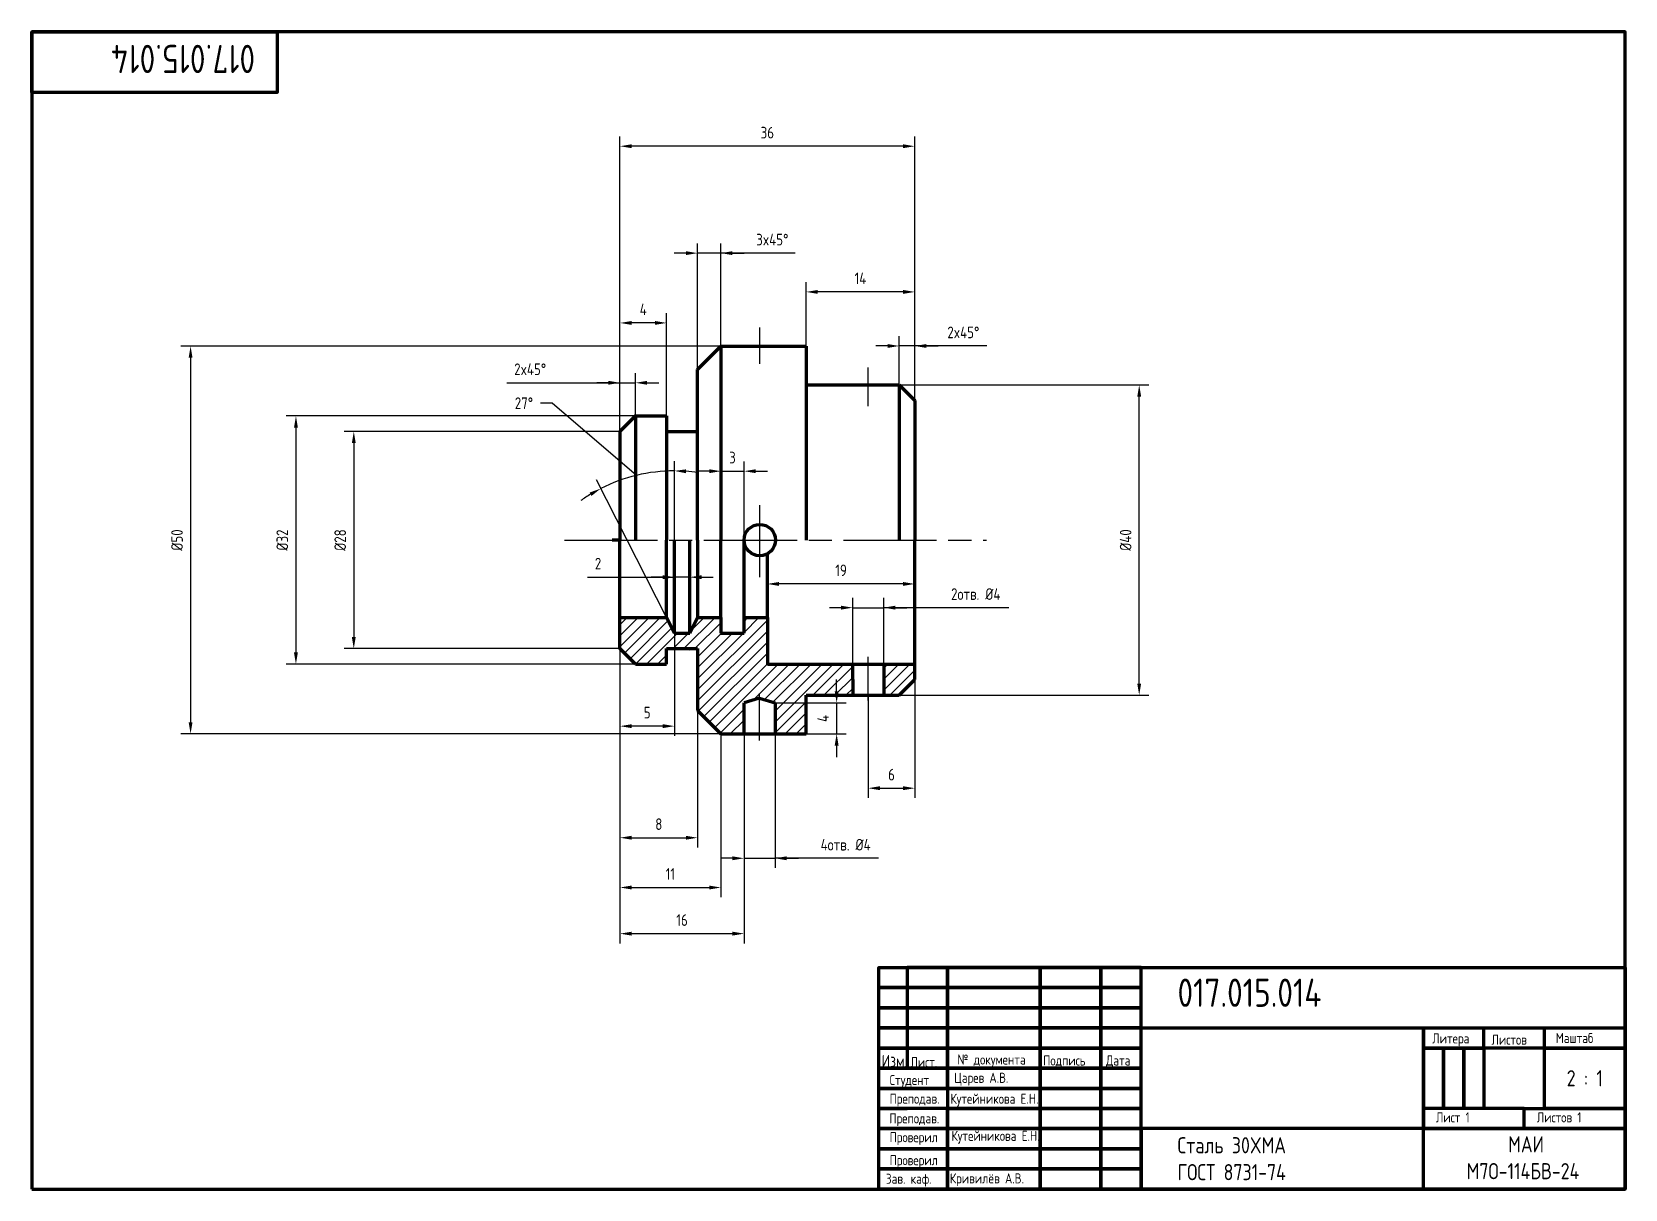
# Paper-space layout 'Практика 9' of a CAD drawing. Header units: millimetres. Extents: x 23 to 1274, y 5 to 1102.
# Drawn here: x 22.6 to 417.6, y 5 to 292 of the extents above; entities outside this region: 1.
import ezdxf

# ---------------------------------------------------------------- set-up
doc = ezdxf.new("R2010")
doc.units = ezdxf.units.MM
doc.linetypes.add('AM_ISO08W050', pattern=[18, 12, -1.5, 3, -1.5])
for name, color, linetype, lineweight in [('AM_5', 3, 'Continuous', 25), ('Допонительный', 6, 'Continuous', 25), ('Основной', 5, 'Continuous', 80), ('Текст', 3, 'Continuous', 20)]:
    doc.layers.add(name, color=color, linetype=linetype, lineweight=lineweight)
doc.styles.get("Standard").update_dxf_attribs({"font": 'arial.ttf'})
doc.styles.add('ГОСТ', font='GOST_A.TTF')
doc.dimstyles.new('Apx$0', dxfattribs={"dimtxt": 1.5, "dimasz": 1.5, "dimexe": 1.25, "dimexo": 0, "dimgap": 1, "dimtad": 1, "dimdsep": 46, "dimtxsty": 'ГОСТ', "dimcen": 5, "dimclrd": 256, "dimclre": 256, "dimclrt": 256, "dimadec": 0, "dimazin": 2, "dimtp": 0.1, "dimtm": 0.1, "dimtfac": 0.71, "dimtmove": 1, "dimatfit": 3, "dimldrblk": 'INTEGRAL', "dimfxl": 1, "dimlwd": -1, "dimlwe": -1, "dimarcsym": 0})
doc.dimstyles.new('Apx$2', dxfattribs={"dimtxt": 1.5, "dimasz": 1.5, "dimexe": 1.25, "dimexo": 0, "dimgap": 1, "dimtad": 1, "dimdsep": 46, "dimtxsty": 'ГОСТ', "dimcen": 5, "dimclrd": 256, "dimclre": 256, "dimclrt": 256, "dimadec": 0, "dimazin": 2, "dimtp": 0.1, "dimtm": 0.1, "dimtfac": 0.71, "dimtmove": 1, "dimatfit": 3, "dimldrblk": 'INTEGRAL', "dimfxl": 1, "dimlwd": -1, "dimlwe": -1, "dimarcsym": 0})

# ---------------------------------------------------------------- blocks, each defined once
blk = doc.blocks.new('*D12')
at = {"layer": 'AM_5', "transparency": 16777216}
for p, q in [((528.29, 1042.59), (528.29, 1055.84)), ((542.29, 1040.59), (542.29, 1055.84)), ((540.79, 1054.59), (529.79, 1054.59))]:
    blk.add_line(p, q, dxfattribs=at)
for points in [[(529.79, 1054.84), (529.79, 1054.34), (528.29, 1054.59)], [(540.79, 1054.84), (540.79, 1054.34), (542.29, 1054.59)]]:
    blk.add_solid(points, dxfattribs=at)
at = {"layer": 'Defpoints', "color": 0, "transparency": 16777216}
for p in [(528.29, 1054.59), (528.29, 1042.59), (542.29, 1040.59)]:
    blk.add_point(p, dxfattribs=at)
at = {"layer": 'AM_5', "transparency": 16777216, "insert": (535.29, 1056.34), "char_height": 1.5, "attachment_point": 5, "style": 'ГОСТ'}
blk.add_mtext('14', dxfattribs=at)
blk = doc.blocks.new('_Integral')
at = {"color": 0, "linetype": 'ByBlock', "lineweight": -2}
for centre, start, end in [((0.44, -0.09), 102, 168), ((-0.44, 0.09), 282, 348)]:
    blk.add_arc(centre, 0.454, start, end, dxfattribs=at)
blk = doc.blocks.new('*D13')
at = {"layer": 'AM_5', "transparency": 16777216}
for p, q in [((538.79, 1047.62), (537.29, 1047.62)), ((540.29, 1042.59), (540.29, 1048.87)), ((542.29, 1047.62), (540.29, 1047.62)), ((542.29, 1047.62), (540.29, 1047.62)), ((542.29, 1040.59), (542.29, 1048.87)), ((551.57, 1047.62), (542.29, 1047.62)), ((543.79, 1047.62), (545.29, 1047.62))]:
    blk.add_line(p, q, dxfattribs=at)
for points in [[(538.79, 1047.87), (538.79, 1047.37), (540.29, 1047.62)], [(543.79, 1047.87), (543.79, 1047.37), (542.29, 1047.62)]]:
    blk.add_solid(points, dxfattribs=at)
at = {"layer": 'Defpoints', "color": 0, "transparency": 16777216}
for p in [(540.29, 1047.62), (540.29, 1042.59), (542.29, 1040.59)]:
    blk.add_point(p, dxfattribs=at)
at = {"layer": 'AM_5', "transparency": 16777216, "insert": (548.56, 1049.37), "char_height": 1.5, "attachment_point": 5, "style": 'ГОСТ'}
blk.add_mtext('2x45%%D', dxfattribs=at)
blk = doc.blocks.new('*D14')
at = {"layer": 'AM_5', "transparency": 16777216}
for p, q in [((504.29, 1036.59), (504.29, 1074.63)), ((542.29, 1040.59), (542.29, 1074.63)), ((540.79, 1073.38), (505.79, 1073.38))]:
    blk.add_line(p, q, dxfattribs=at)
for points in [[(505.79, 1073.63), (505.79, 1073.13), (504.29, 1073.38)], [(540.79, 1073.63), (540.79, 1073.13), (542.29, 1073.38)]]:
    blk.add_solid(points, dxfattribs=at)
at = {"layer": 'Defpoints', "color": 0, "transparency": 16777216}
for p in [(504.29, 1073.38), (542.29, 1040.59), (504.29, 1036.59)]:
    blk.add_point(p, dxfattribs=at)
at = {"layer": 'AM_5', "transparency": 16777216, "insert": (523.29, 1075.13), "char_height": 1.5, "attachment_point": 5, "style": 'ГОСТ'}
blk.add_mtext('36', dxfattribs=at)
blk = doc.blocks.new('*D15')
at = {"layer": 'AM_5', "transparency": 16777216}
for p, q in [((504.29, 1036.59), (504.29, 1051.84)), ((510.29, 1038.59), (510.29, 1051.84)), ((508.79, 1050.59), (505.79, 1050.59))]:
    blk.add_line(p, q, dxfattribs=at)
for points in [[(505.79, 1050.84), (505.79, 1050.34), (504.29, 1050.59)], [(508.79, 1050.84), (508.79, 1050.34), (510.29, 1050.59)]]:
    blk.add_solid(points, dxfattribs=at)
at = {"layer": 'Defpoints', "color": 0, "transparency": 16777216}
for p in [(504.29, 1050.59), (510.29, 1038.59), (504.29, 1036.59)]:
    blk.add_point(p, dxfattribs=at)
at = {"layer": 'AM_5', "transparency": 16777216, "insert": (507.29, 1052.34), "char_height": 1.5, "attachment_point": 5, "style": 'ГОСТ'}
blk.add_mtext('4', dxfattribs=at)
blk = doc.blocks.new('*D16')
at = {"layer": 'AM_5', "transparency": 16777216}
for p, q in [((514.29, 1044.59), (514.29, 1060.84)), ((517.29, 1047.59), (517.29, 1060.84)), ((512.79, 1059.59), (511.29, 1059.59)), ((517.29, 1059.59), (514.29, 1059.59)), ((517.29, 1059.59), (514.29, 1059.59)), ((526.89, 1059.59), (517.29, 1059.59)), ((518.79, 1059.59), (520.29, 1059.59))]:
    blk.add_line(p, q, dxfattribs=at)
for points in [[(512.79, 1059.84), (512.79, 1059.34), (514.29, 1059.59)], [(518.79, 1059.84), (518.79, 1059.34), (517.29, 1059.59)]]:
    blk.add_solid(points, dxfattribs=at)
at = {"layer": 'Defpoints', "color": 0, "transparency": 16777216}
for p in [(514.29, 1059.59), (517.29, 1047.59), (514.29, 1044.59)]:
    blk.add_point(p, dxfattribs=at)
at = {"layer": 'AM_5', "transparency": 16777216, "insert": (523.93, 1061.34), "char_height": 1.5, "attachment_point": 5, "style": 'ГОСТ'}
blk.add_mtext('3x45%%D', dxfattribs=at)
blk = doc.blocks.new('*D17')
at = {"layer": 'AM_5', "transparency": 16777216}
for p, q in [((504.29, 1036.59), (504.29, 1044.12)), ((506.29, 1038.59), (506.29, 1044.12)), ((489.7, 1042.87), (504.29, 1042.87)), ((502.79, 1042.87), (501.29, 1042.87)), ((504.29, 1042.87), (506.29, 1042.87)), ((504.29, 1042.87), (506.29, 1042.87)), ((507.79, 1042.87), (509.29, 1042.87))]:
    blk.add_line(p, q, dxfattribs=at)
for points in [[(502.79, 1043.12), (502.79, 1042.62), (504.29, 1042.87)], [(507.79, 1043.12), (507.79, 1042.62), (506.29, 1042.87)]]:
    blk.add_solid(points, dxfattribs=at)
at = {"layer": 'Defpoints', "color": 0, "transparency": 16777216}
for p in [(506.29, 1042.87), (506.29, 1038.59), (504.29, 1036.59)]:
    blk.add_point(p, dxfattribs=at)
at = {"layer": 'AM_5', "transparency": 16777216, "insert": (492.71, 1044.62), "char_height": 1.5, "attachment_point": 5, "style": 'ГОСТ'}
blk.add_mtext('2x45%%D', dxfattribs=at)
blk = doc.blocks.new('*D18')
at = {"layer": 'AM_5', "transparency": 16777216}
for p, q in [((504.29, 1012.59), (504.29, 997.34)), ((511.31, 1010.59), (511.31, 997.34)), ((509.81, 998.59), (505.79, 998.59))]:
    blk.add_line(p, q, dxfattribs=at)
for points in [[(505.79, 998.84), (505.79, 998.34), (504.29, 998.59)], [(509.81, 998.84), (509.81, 998.34), (511.31, 998.59)]]:
    blk.add_solid(points, dxfattribs=at)
at = {"layer": 'Defpoints', "color": 0, "transparency": 16777216}
for p in [(504.29, 1012.59), (511.31, 1010.59), (504.29, 998.59)]:
    blk.add_point(p, dxfattribs=at)
at = {"layer": 'AM_5', "transparency": 16777216, "insert": (507.8, 1000.34), "char_height": 1.5, "attachment_point": 5, "style": 'ГОСТ'}
blk.add_mtext('5', dxfattribs=at)
blk = doc.blocks.new('*D19')
at = {"layer": 'AM_5', "transparency": 16777216}
for p, q in [((504.29, 1012.59), (504.29, 982.95)), ((514.29, 1000.59), (514.29, 982.95)), ((505.79, 984.2), (512.79, 984.2))]:
    blk.add_line(p, q, dxfattribs=at)
for points in [[(505.79, 984.45), (505.79, 983.95), (504.29, 984.2)], [(512.79, 984.45), (512.79, 983.95), (514.29, 984.2)]]:
    blk.add_solid(points, dxfattribs=at)
at = {"layer": 'Defpoints', "color": 0, "transparency": 16777216}
for p in [(504.29, 1012.59), (514.29, 1000.59), (514.29, 984.2)]:
    blk.add_point(p, dxfattribs=at)
at = {"layer": 'AM_5', "transparency": 16777216, "insert": (509.29, 985.95), "char_height": 1.5, "attachment_point": 5, "style": 'ГОСТ'}
blk.add_mtext('8', dxfattribs=at)
blk = doc.blocks.new('*D20')
at = {"layer": 'AM_5', "transparency": 16777216}
for p, q in [((504.29, 1012.59), (504.29, 970.58)), ((520.29, 997.59), (520.29, 970.58)), ((505.79, 971.83), (518.79, 971.83))]:
    blk.add_line(p, q, dxfattribs=at)
for points in [[(505.79, 972.08), (505.79, 971.58), (504.29, 971.83)], [(518.79, 972.08), (518.79, 971.58), (520.29, 971.83)]]:
    blk.add_solid(points, dxfattribs=at)
at = {"layer": 'Defpoints', "color": 0, "transparency": 16777216}
for p in [(504.29, 1012.59), (520.29, 997.59), (520.29, 971.83)]:
    blk.add_point(p, dxfattribs=at)
at = {"layer": 'AM_5', "transparency": 16777216, "insert": (512.29, 973.58), "char_height": 1.5, "attachment_point": 5, "style": 'ГОСТ'}
blk.add_mtext('16', dxfattribs=at)
blk = doc.blocks.new('*D21')
at = {"layer": 'AM_5', "transparency": 16777216}
for p, q in [((520.29, 997.59), (520.29, 980.3)), ((524.29, 997.59), (524.29, 980.3)), ((518.79, 981.55), (517.29, 981.55)), ((520.29, 981.55), (524.29, 981.55)), ((520.29, 981.55), (524.29, 981.55)), ((537.63, 981.55), (524.29, 981.55)), ((525.79, 981.55), (527.29, 981.55))]:
    blk.add_line(p, q, dxfattribs=at)
for points in [[(518.79, 981.8), (518.79, 981.3), (520.29, 981.55)], [(525.79, 981.8), (525.79, 981.3), (524.29, 981.55)]]:
    blk.add_solid(points, dxfattribs=at)
at = {"layer": 'Defpoints', "color": 0, "transparency": 16777216}
for p in [(520.29, 997.59), (524.29, 997.59), (524.29, 981.55)]:
    blk.add_point(p, dxfattribs=at)
at = {"layer": 'AM_5', "transparency": 16777216, "insert": (533.38, 983.3), "char_height": 1.5, "attachment_point": 5, "style": 'ГОСТ'}
blk.add_mtext('4отв. %%C4', dxfattribs=at)
blk = doc.blocks.new('*D22')
at = {"layer": 'AM_5', "transparency": 16777216}
for p, q in [((542.29, 1004.59), (542.29, 989.34)), ((536.29, 1002.59), (536.29, 989.34)), ((537.79, 990.59), (540.79, 990.59))]:
    blk.add_line(p, q, dxfattribs=at)
for points in [[(537.79, 990.84), (537.79, 990.34), (536.29, 990.59)], [(540.79, 990.84), (540.79, 990.34), (542.29, 990.59)]]:
    blk.add_solid(points, dxfattribs=at)
at = {"layer": 'Defpoints', "color": 0, "transparency": 16777216}
for p in [(542.29, 1004.59), (536.29, 1002.59), (542.29, 990.59)]:
    blk.add_point(p, dxfattribs=at)
at = {"layer": 'AM_5', "transparency": 16777216, "insert": (539.29, 992.34), "char_height": 1.5, "attachment_point": 5, "style": 'ГОСТ'}
blk.add_mtext('6', dxfattribs=at)
blk = doc.blocks.new('*D23')
at = {"layer": 'AM_5', "transparency": 16777216}
for p, q in [((534.29, 1006.59), (534.29, 1015.12)), ((538.29, 1006.59), (538.29, 1015.12)), ((532.79, 1013.87), (531.29, 1013.87)), ((534.29, 1013.87), (538.29, 1013.87)), ((534.29, 1013.87), (538.29, 1013.87)), ((554.42, 1013.87), (538.29, 1013.87)), ((539.79, 1013.87), (541.29, 1013.87))]:
    blk.add_line(p, q, dxfattribs=at)
for points in [[(532.79, 1014.12), (532.79, 1013.62), (534.29, 1013.87)], [(539.79, 1014.12), (539.79, 1013.62), (538.29, 1013.87)]]:
    blk.add_solid(points, dxfattribs=at)
at = {"layer": 'Defpoints', "color": 0, "transparency": 16777216}
for p in [(538.29, 1013.87), (534.29, 1006.59), (538.29, 1006.59)]:
    blk.add_point(p, dxfattribs=at)
at = {"layer": 'AM_5', "transparency": 16777216, "insert": (550.16, 1015.62), "char_height": 1.5, "attachment_point": 5, "style": 'ГОСТ'}
blk.add_mtext('2отв. %%C4', dxfattribs=at)
blk = doc.blocks.new('*D24')
at = {"layer": 'AM_5', "transparency": 16777216}
for p, q in [((504.29, 1012.59), (504.29, 976.53)), ((517.29, 997.59), (517.29, 976.53)), ((505.79, 977.78), (515.79, 977.78))]:
    blk.add_line(p, q, dxfattribs=at)
for points in [[(505.79, 978.03), (505.79, 977.53), (504.29, 977.78)], [(515.79, 978.03), (515.79, 977.53), (517.29, 977.78)]]:
    blk.add_solid(points, dxfattribs=at)
at = {"layer": 'Defpoints', "color": 0, "transparency": 16777216}
for p in [(504.29, 1012.59), (517.29, 997.59), (517.29, 977.78)]:
    blk.add_point(p, dxfattribs=at)
at = {"layer": 'AM_5', "transparency": 16777216, "insert": (510.79, 979.53), "char_height": 1.5, "attachment_point": 5, "style": 'ГОСТ'}
blk.add_mtext('11', dxfattribs=at)
blk = doc.blocks.new('*D25')
at = {"layer": 'AM_5', "transparency": 16777216}
for p, q in [((511.31, 1017.59), (511.31, 1019.05)), ((513.31, 1017.59), (513.31, 1019.05)), ((500.08, 1017.8), (511.31, 1017.8)), ((509.81, 1017.8), (508.31, 1017.8)), ((513.31, 1017.8), (511.31, 1017.8)), ((513.31, 1017.8), (511.31, 1017.8)), ((514.81, 1017.8), (516.31, 1017.8))]:
    blk.add_line(p, q, dxfattribs=at)
for points in [[(509.81, 1018.05), (509.81, 1017.55), (511.31, 1017.8)], [(514.81, 1018.05), (514.81, 1017.55), (513.31, 1017.8)]]:
    blk.add_solid(points, dxfattribs=at)
at = {"layer": 'Defpoints', "color": 0, "transparency": 16777216}
for p in [(511.31, 1017.8), (511.31, 1017.59), (513.31, 1017.59)]:
    blk.add_point(p, dxfattribs=at)
at = {"layer": 'AM_5', "transparency": 16777216, "insert": (501.46, 1019.55), "char_height": 1.5, "attachment_point": 5, "style": 'ГОСТ'}
blk.add_mtext('2', dxfattribs=at)
blk = doc.blocks.new('*D26')
at = {"layer": 'AM_5', "transparency": 16777216}
for p, q in [((495.56, 1040.24), (494.06, 1040.24)), ((506.42, 1030.93), (495.56, 1040.24)), ((511.31, 1022.59), (511.31, 1032.76)), ((510.29, 1012.59), (501.24, 1030.34))]:
    blk.add_line(p, q, dxfattribs=at)
for start, end in [(90, 117), (81.782, 85.891), (121.109, 125.218)]:
    blk.add_arc((511.31, 1010.59), 20.92, start, end, dxfattribs=at)
for points in [[(512.8, 1031.21), (512.82, 1031.71), (511.31, 1031.51)], [(500.38, 1028.72), (500.62, 1028.28), (501.81, 1029.23)]]:
    blk.add_solid(points, dxfattribs=at)
at = {"layer": 'Defpoints', "color": 0, "transparency": 16777216}
for p in [(508.03, 1031.25), (511.31, 1022.59), (510.29, 1012.59), (511.31, 1010.59), (511.31, 1010.59)]:
    blk.add_point(p, dxfattribs=at)
at = {"layer": 'AM_5', "transparency": 16777216, "insert": (491.91, 1040.24), "char_height": 1.5, "attachment_point": 5, "style": 'ГОСТ'}
blk.add_mtext('27°', dxfattribs=at)
blk = doc.blocks.new('*D27')
at = {"layer": 'AM_5', "transparency": 16777216}
for p, q in [((542.29, 1022.59), (542.29, 1015.68)), ((523.29, 1020.81), (523.29, 1015.68)), ((540.79, 1016.93), (524.79, 1016.93))]:
    blk.add_line(p, q, dxfattribs=at)
for points in [[(524.79, 1017.18), (524.79, 1016.68), (523.29, 1016.93)], [(540.79, 1017.18), (540.79, 1016.68), (542.29, 1016.93)]]:
    blk.add_solid(points, dxfattribs=at)
at = {"layer": 'Defpoints', "color": 0, "transparency": 16777216}
for p in [(542.29, 1022.59), (523.29, 1020.81), (523.29, 1016.93)]:
    blk.add_point(p, dxfattribs=at)
at = {"layer": 'AM_5', "transparency": 16777216, "insert": (532.79, 1018.68), "char_height": 1.5, "attachment_point": 5, "style": 'ГОСТ'}
blk.add_mtext('19', dxfattribs=at)
blk = doc.blocks.new('*D28')
at = {"layer": 'AM_5', "transparency": 16777216}
for p, q in [((540.29, 1042.59), (572.48, 1042.59)), ((571.23, 1004.09), (571.23, 1041.09)), ((540.29, 1002.59), (572.48, 1002.59))]:
    blk.add_line(p, q, dxfattribs=at)
for points in [[(570.98, 1041.09), (571.48, 1041.09), (571.23, 1042.59)], [(570.98, 1004.09), (571.48, 1004.09), (571.23, 1002.59)]]:
    blk.add_solid(points, dxfattribs=at)
at = {"layer": 'Defpoints', "color": 0, "transparency": 16777216}
for p in [(540.29, 1042.59), (571.23, 1042.59), (540.29, 1002.59)]:
    blk.add_point(p, dxfattribs=at)
at = {"layer": 'AM_5', "transparency": 16777216, "insert": (569.48, 1022.59), "char_height": 1.5, "attachment_point": 5, "rotation": 90, "style": 'ГОСТ'}
blk.add_mtext('%%C40', dxfattribs=at)
blk = doc.blocks.new('*D29')
at = {"layer": 'AM_5', "transparency": 16777216}
for p, q in [((504.29, 1036.59), (468.72, 1036.59)), ((469.97, 1035.09), (469.97, 1010.09)), ((504.29, 1008.59), (468.72, 1008.59))]:
    blk.add_line(p, q, dxfattribs=at)
for points in [[(469.72, 1035.09), (470.22, 1035.09), (469.97, 1036.59)], [(469.72, 1010.09), (470.22, 1010.09), (469.97, 1008.59)]]:
    blk.add_solid(points, dxfattribs=at)
at = {"layer": 'Defpoints', "color": 0, "transparency": 16777216}
for p in [(504.29, 1036.59), (469.97, 1008.59), (504.29, 1008.59)]:
    blk.add_point(p, dxfattribs=at)
at = {"layer": 'AM_5', "transparency": 16777216, "insert": (468.22, 1022.59), "char_height": 1.5, "attachment_point": 5, "rotation": 90, "style": 'ГОСТ'}
blk.add_mtext('%%C28', dxfattribs=at)
blk = doc.blocks.new('*D30')
at = {"layer": 'AM_5', "transparency": 16777216}
for p, q in [((506.29, 1038.59), (461.26, 1038.59)), ((462.51, 1037.09), (462.51, 1008.09)), ((506.29, 1006.59), (461.26, 1006.59))]:
    blk.add_line(p, q, dxfattribs=at)
for points in [[(462.26, 1037.09), (462.76, 1037.09), (462.51, 1038.59)], [(462.26, 1008.09), (462.76, 1008.09), (462.51, 1006.59)]]:
    blk.add_solid(points, dxfattribs=at)
at = {"layer": 'Defpoints', "color": 0, "transparency": 16777216}
for p in [(506.29, 1038.59), (462.51, 1006.59), (506.29, 1006.59)]:
    blk.add_point(p, dxfattribs=at)
at = {"layer": 'AM_5', "transparency": 16777216, "insert": (460.75, 1022.59), "char_height": 1.5, "attachment_point": 5, "rotation": 90, "style": 'ГОСТ'}
blk.add_mtext('%%C32', dxfattribs=at)
blk = doc.blocks.new('*D31')
at = {"layer": 'AM_5', "transparency": 16777216}
for p, q in [((517.29, 1047.59), (447.68, 1047.59)), ((448.93, 1046.09), (448.93, 999.09)), ((517.29, 997.59), (447.68, 997.59))]:
    blk.add_line(p, q, dxfattribs=at)
for points in [[(448.68, 1046.09), (449.18, 1046.09), (448.93, 1047.59)], [(448.68, 999.09), (449.18, 999.09), (448.93, 997.59)]]:
    blk.add_solid(points, dxfattribs=at)
at = {"layer": 'Defpoints', "color": 0, "transparency": 16777216}
for p in [(517.29, 1047.59), (448.93, 997.59), (517.29, 997.59)]:
    blk.add_point(p, dxfattribs=at)
at = {"layer": 'AM_5', "transparency": 16777216, "insert": (447.18, 1022.59), "char_height": 1.5, "attachment_point": 5, "rotation": 90, "style": 'ГОСТ'}
blk.add_mtext('%%C50', dxfattribs=at)
blk = doc.blocks.new('*D32')
at = {"layer": 'AM_5', "transparency": 16777216}
for p, q in [((515.79, 1031.47), (514.29, 1031.47)), ((517.29, 1022.59), (517.29, 1032.72)), ((517.29, 1031.47), (520.29, 1031.47)), ((520.29, 1022.59), (520.29, 1032.72)), ((521.79, 1031.47), (523.29, 1031.47))]:
    blk.add_line(p, q, dxfattribs=at)
for points in [[(515.79, 1031.72), (515.79, 1031.22), (517.29, 1031.47)], [(521.79, 1031.72), (521.79, 1031.22), (520.29, 1031.47)]]:
    blk.add_solid(points, dxfattribs=at)
at = {"layer": 'Defpoints', "color": 0, "transparency": 16777216}
for p in [(520.29, 1031.47), (517.29, 1022.59), (520.29, 1022.59)]:
    blk.add_point(p, dxfattribs=at)
at = {"layer": 'AM_5', "transparency": 16777216, "insert": (518.79, 1033.23), "char_height": 1.5, "attachment_point": 5, "style": 'ГОСТ'}
blk.add_mtext('3', dxfattribs=at)
blk = doc.blocks.new('*D33')
at = {"layer": 'AM_5', "transparency": 16777216}
for p, q in [((532.22, 1003.09), (532.22, 1004.59)), ((524.29, 1001.59), (533.47, 1001.59)), ((532.22, 1001.59), (532.22, 997.59)), ((524.29, 997.59), (533.47, 997.59)), ((532.22, 996.09), (532.22, 994.59))]:
    blk.add_line(p, q, dxfattribs=at)
for points in [[(531.97, 1003.09), (532.47, 1003.09), (532.22, 1001.59)], [(531.97, 996.09), (532.47, 996.09), (532.22, 997.59)]]:
    blk.add_solid(points, dxfattribs=at)
at = {"layer": 'Defpoints', "color": 0, "transparency": 16777216}
for p in [(524.29, 1001.59), (524.29, 997.59), (532.22, 997.59)]:
    blk.add_point(p, dxfattribs=at)
at = {"layer": 'AM_5', "transparency": 16777216, "insert": (530.47, 999.59), "char_height": 1.5, "attachment_point": 5, "rotation": 90, "style": 'ГОСТ'}
blk.add_mtext('4', dxfattribs=at)
blk = doc.blocks.new('железка')
at = {"layer": 'Допонительный'}
h = blk.add_hatch(dxfattribs=at)
h.set_pattern_fill('_USER', color=6, angle=45, pattern_type=0)
h.set_pattern_definition([(45, (-469.1073, -981.9596), (-0.7071068, 0.7071068), [])])
h.paths.add_polyline_path([(54.181, 30.629), (51.181, 30.629), (51.181, 28.629), (48.181, 28.629), (48.181, 30.629), (45.181, 30.629), (44.2, 28.629), (42.2, 28.629), (41.181, 30.629), (35.181, 30.629), (35.181, 26.629), (37.181, 24.629), (41.181, 24.629), (41.181, 26.629), (45.181, 26.629), (45.181, 18.629), (48.181, 15.629), (51.181, 15.629), (51.181, 19.629), (53.181, 20.258), (55.181, 19.629), (55.181, 15.629), (59.181, 15.629), (59.181, 20.629), (65.181, 20.629), (65.181, 22.629), (65.181, 24.629), (54.181, 24.629)])
h.paths.add_polyline_path([(73.181, 22.629), (73.181, 24.629), (69.181, 24.629), (69.181, 20.629), (71.181, 20.629)])
at = {"layer": 'Допонительный', "color": 1, "linetype": 'AM_ISO08W050'}
for p, q in [((53.207, 63.364), (53.207, 68.024)), ((67.181, 57.897), (67.181, 62.903)), ((53.207, 35.859), (53.207, 45.123)), ((28.009, 40.629), (82.455, 40.629)), ((67.181, 19.931), (67.181, 25.574)), ((53.181, 14.77), (53.181, 20.843))]:
    blk.add_line(p, q, dxfattribs=at)
at = {"layer": 'Основной'}
for p, q in [((45.181, 62.629), (48.181, 65.629)), ((48.181, 65.629), (48.181, 40.629)), ((48.181, 65.629), (59.181, 65.629)), ((59.181, 65.629), (59.181, 60.629)), ((45.181, 40.629), (45.181, 62.629)), ((59.181, 60.629), (71.181, 60.629)), ((59.181, 60.629), (59.181, 40.629)), ((71.181, 60.629), (73.181, 58.629)), ((71.181, 60.629), (71.181, 40.629)), ((73.181, 58.629), (73.181, 40.629)), ((37.181, 56.629), (35.181, 54.629)), ((37.181, 56.629), (41.181, 56.629)), ((37.181, 56.629), (37.181, 40.629)), ((41.181, 56.629), (41.181, 40.629)), ((35.181, 54.629), (35.181, 40.629)), ((41.181, 54.629), (45.181, 54.629)), ((35.181, 40.629), (34.181, 40.629)), ((35.181, 26.629), (35.181, 40.629)), ((41.181, 30.629), (41.181, 40.629)), ((42.2, 28.629), (42.2, 40.629)), ((44.2, 28.629), (44.2, 40.629)), ((45.181, 40.629), (45.181, 30.629)), ((48.181, 30.629), (48.181, 40.629)), ((51.181, 28.629), (51.181, 40.629)), ((73.181, 22.629), (73.181, 40.629)), ((54.181, 30.629), (54.181, 38.853)), ((35.181, 30.629), (41.181, 30.629)), ((41.181, 30.629), (42.2, 28.629)), ((44.2, 28.629), (45.181, 30.629)), ((45.181, 30.629), (48.181, 30.629)), ((48.181, 30.629), (48.181, 28.629)), ((51.181, 30.629), (54.181, 30.629)), ((54.181, 30.629), (54.181, 24.629)), ((42.2, 28.629), (44.2, 28.629)), ((48.181, 28.629), (51.181, 28.629)), ((37.181, 24.629), (35.181, 26.629)), ((41.181, 24.629), (41.181, 26.629)), ((41.181, 26.629), (45.181, 26.629)), ((43.181, 26.629), (44.091, 26.597)), ((45.181, 26.629), (45.181, 18.629)), ((37.181, 24.629), (41.181, 24.629)), ((54.181, 24.629), (73.181, 24.629)), ((65.181, 22.629), (65.181, 24.629)), ((65.181, 24.629), (69.181, 24.629)), ((65.181, 22.629), (65.181, 20.629)), ((69.181, 24.629), (69.181, 20.629)), ((71.181, 20.629), (73.181, 22.629)), ((59.181, 15.629), (59.181, 20.629)), ((59.181, 20.629), (71.181, 20.629)), ((45.181, 18.629), (48.181, 15.629)), ((53.181, 20.258), (51.181, 19.629)), ((51.181, 15.629), (51.181, 19.629)), ((53.181, 20.258), (55.181, 19.629)), ((55.181, 19.629), (55.181, 15.629)), ((48.181, 15.629), (59.181, 15.629))]:
    blk.add_line(p, q, dxfattribs=at)
blk.add_circle((53.207, 40.629), 2.025, dxfattribs=at)
at = {"layer": 'AM_5'}
for base, p1, p2, text, picture, middle in [((35.181, 91.418), (73.181, 58.629), (35.181, 54.629), '36', '*D14', (54.181, 93.169)), ((45.181, 2.236), (35.181, 30.629), (45.181, 18.629), '8', '*D19', (40.181, 3.987)), ((48.181, -4.181), (35.181, 30.629), (48.181, 15.629), '11', '*D24', (41.681, -2.43))]:
    dim = blk.add_linear_dim(base=base, p1=p1, p2=p2, text=text, dimstyle='Apx$0', dxfattribs=at)
    dim.commit()
    dim.dimension.update_dxf_attribs({"geometry": picture, "text_midpoint": middle, "insert": (-469.107, -981.96)})
for base, p1, p2, text, picture, middle in [((45.181, 77.629), (48.181, 65.629), (45.181, 62.629), '<>x45%%D', '*D16', (54.821, 78.474)), ((37.181, 60.906), (35.181, 54.629), (37.181, 56.629), '<>x45%%D', '*D17', (23.604, 62.923)), ((55.181, -0.413), (51.181, 15.629), (55.181, 15.629), '<>отв. %%C4', '*D21', (64.269, -0.295))]:
    dim = blk.add_linear_dim(base=base, p1=p1, p2=p2, text=text, dimstyle='Apx$0', dxfattribs=at)
    dim.commit()
    dim.dimension.update_dxf_attribs({"geometry": picture, "text_midpoint": middle, "dimtype": 128, "insert": (-469.107, -981.96)})
for base, p1, p2, picture, middle in [((59.181, 72.629), (73.181, 58.629), (59.181, 60.629), '*D12', (66.181, 74.38)), ((51.181, 49.515), (48.181, 40.629), (51.181, 40.629), '*D32', (49.681, 51.266))]:
    dim = blk.add_linear_dim(base=base, p1=p1, p2=p2, dimstyle='Apx$0', override={"dimpost": ''}, dxfattribs=at)
    dim.commit()
    dim.dimension.update_dxf_attribs({"geometry": picture, "text_midpoint": middle, "insert": (-469.107, -981.96)})
for base, p1, p2, text, picture, middle in [((35.181, 68.629), (41.181, 56.629), (35.181, 54.629), '4', '*D15', (38.181, 70.379)), ((35.181, 16.629), (42.2, 28.629), (35.181, 30.629), '5', '*D18', (38.691, 18.379))]:
    dim = blk.add_linear_dim(base=base, p1=p1, p2=p2, text=text, dimstyle='Apx$0', override={"dimpost": ''}, dxfattribs=at)
    dim.commit()
    dim.dimension.update_dxf_attribs({"geometry": picture, "text_midpoint": middle, "insert": (-469.107, -981.96)})
for base, p1, p2, text, picture, middle in [((71.181, 65.66), (73.181, 58.629), (71.181, 60.629), '<>x45%%D', '*D13', (79.45, 66.718)), ((69.181, 31.914), (65.181, 24.629), (69.181, 24.629), '2отв. %%C<>', '*D23', (81.055, 32.272))]:
    dim = blk.add_linear_dim(base=base, p1=p1, p2=p2, text=text, dimstyle='Apx$0', override={"dimpost": ''}, dxfattribs=at)
    dim.commit()
    dim.dimension.update_dxf_attribs({"geometry": picture, "text_midpoint": middle, "dimtype": 128, "insert": (-469.107, -981.96)})
dim = blk.add_aligned_dim(p1=(48.181, 65.629), p2=(48.181, 15.629), distance=-68.361, text='%%C<>', dimstyle='Apx$0', override={"dimpost": ''}, dxfattribs=at)
dim.commit()
dim.dimension.update_dxf_attribs({"geometry": '*D31', "text_midpoint": (-21.93, 40.629), "insert": (-469.107, -981.96)})
for base, p1, p2, picture, middle in [((102.124, 60.629), (71.181, 20.629), (71.181, 60.629), '*D28', (100.374, 40.629)), ((0.865, 26.629), (35.181, 54.629), (35.181, 26.629), '*D29', (-0.885, 40.629))]:
    dim = blk.add_linear_dim(base=base, p1=p1, p2=p2, angle=90, text='%%C<>', dimstyle='Apx$0', dxfattribs=at)
    dim.commit()
    dim.dimension.update_dxf_attribs({"geometry": picture, "text_midpoint": middle, "insert": (-469.107, -981.96)})
dim = blk.add_angular_dim_2l(base=(38.928, 49.292), line1=((41.181, 30.629), (42.2, 28.629)), line2=((42.2, 28.629), (42.2, 40.629)), dimstyle='Apx$2', dxfattribs=at)
dim.commit()
dim.dimension.update_dxf_attribs({"geometry": '*D26', "text_midpoint": (22.8, 58.277), "dimtype": 130, "insert": (-469.107, -981.96)})
dim = blk.add_linear_dim(base=(-6.602, 24.629), p1=(37.181, 56.629), p2=(37.181, 24.629), angle=90, text='%%C<>', dimstyle='Apx$0', override={"dimpost": ''}, dxfattribs=at)
dim.commit()
dim.dimension.update_dxf_attribs({"geometry": '*D30', "text_midpoint": (-8.352, 40.629), "insert": (-469.107, -981.96)})
for base, p1, p2, picture, middle in [((54.181, 34.968), (73.181, 40.629), (54.181, 38.853), '*D27', (63.681, 36.719)), ((51.181, -10.127), (35.181, 30.629), (51.181, 15.629), '*D20', (43.181, -8.376)), ((73.181, 8.629), (67.181, 20.629), (73.181, 22.629), '*D22', (70.181, 10.379))]:
    dim = blk.add_linear_dim(base=base, p1=p1, p2=p2, dimstyle='Apx$0', dxfattribs=at)
    dim.commit()
    dim.dimension.update_dxf_attribs({"geometry": picture, "text_midpoint": middle, "insert": (-469.107, -981.96)})
dim = blk.add_linear_dim(base=(42.2, 35.841), p1=(44.2, 35.629), p2=(42.2, 35.629), angle=180, dimstyle='Apx$0', dxfattribs=at)
dim.commit()
dim.dimension.update_dxf_attribs({"geometry": '*D25', "text_midpoint": (32.35, 35.554), "dimtype": 129, "insert": (-469.107, -981.96)})
dim = blk.add_linear_dim(base=(63.116, 15.629), p1=(55.181, 19.629), p2=(55.181, 15.629), angle=90, dimstyle='Apx$0', override={"dimpost": ''}, dxfattribs=at)
dim.commit()
dim.dimension.update_dxf_attribs({"geometry": '*D33', "text_midpoint": (61.365, 17.629), "insert": (-469.107, -981.96)})

psp = doc.layouts.new('Практика 9')

# ---------------------------------------------------------------- linework, layer by layer
psp.add_arc((1273.84, 1102.14), 0.1, 90, 180)
at = {"layer": 'Основной'}
for p, q in [((382.63, 40), (382.63, 45)), ((397.63, 25), (397.63, 45))]:
    psp.add_line(p, q, dxfattribs=at)
at = {"layer": 'Основной', "color": 5}
psp.add_lwpolyline([(22.63, 292), (83.47, 292), (83.47, 276.97), (22.63, 276.97)], close=True, dxfattribs=at)
at = {"layer": 'Основной'}
for points in [[(22.63, 5), (417.63, 5), (417.63, 292), (22.63, 292)], [(417.63, 5), (232.63, 5), (232.63, 60), (417.63, 60)], [(232.63, 60), (239.63, 60), (239.63, 55), (232.63, 55)], [(239.63, 55), (249.63, 55), (249.63, 60), (239.63, 60)], [(249.63, 55), (272.63, 55), (272.63, 60), (249.63, 60)], [(272.63, 55), (287.63, 55), (287.63, 60), (272.63, 60)], [(287.63, 55), (297.63, 55), (297.63, 60), (287.63, 60)], [(232.63, 55), (239.63, 55), (239.63, 50), (232.63, 50)], [(239.63, 50), (249.63, 50), (249.63, 55), (239.63, 55)], [(249.63, 50), (272.63, 50), (272.63, 55), (249.63, 55)], [(272.63, 50), (287.63, 50), (287.63, 55), (272.63, 55)], [(287.63, 50), (297.63, 50), (297.63, 55), (287.63, 55)], [(232.63, 50), (239.63, 50), (239.63, 45), (232.63, 45)], [(239.63, 45), (249.63, 45), (249.63, 50), (239.63, 50)], [(249.63, 45), (272.63, 45), (272.63, 50), (249.63, 50)], [(272.63, 45), (287.63, 45), (287.63, 50), (272.63, 50)], [(287.63, 45), (297.63, 45), (297.63, 50), (287.63, 50)], [(232.63, 45), (239.63, 45), (239.63, 40), (232.63, 40)], [(239.63, 40), (249.63, 40), (249.63, 45), (239.63, 45)], [(249.63, 40), (272.63, 40), (272.63, 45), (249.63, 45)], [(272.63, 40), (287.63, 40), (287.63, 45), (272.63, 45)], [(287.63, 40), (297.63, 40), (297.63, 45), (287.63, 45)], [(367.63, 20), (297.63, 20), (297.63, 45), (367.63, 45)], [(417.63, 20), (367.63, 20), (367.63, 45), (417.63, 45)], [(367.63, 45), (417.63, 45), (417.63, 40), (367.63, 40)], [(232.63, 40), (239.63, 40), (239.63, 35), (232.63, 35)], [(239.63, 35), (249.63, 35), (249.63, 40), (239.63, 40)], [(249.63, 35), (272.63, 35), (272.63, 40), (249.63, 40)], [(272.63, 35), (287.63, 35), (287.63, 40), (272.63, 40)], [(287.63, 35), (297.63, 35), (297.63, 40), (287.63, 40)], [(367.63, 40), (372.63, 40), (372.63, 25), (367.63, 25)], [(372.63, 40), (377.63, 40), (377.63, 25), (372.63, 25)], [(377.63, 40), (382.63, 40), (382.63, 25), (377.63, 25)], [(417.63, 25), (397.63, 25), (397.63, 40), (417.63, 40)], [(249.63, 30), (272.63, 30), (272.63, 35), (249.63, 35)], [(272.63, 30), (287.63, 30), (287.63, 35), (272.63, 35)], [(287.63, 30), (297.63, 30), (297.63, 35), (287.63, 35)], [(249.63, 25), (272.63, 25), (272.63, 30), (249.63, 30)], [(272.63, 25), (287.63, 25), (287.63, 30), (272.63, 30)], [(287.63, 25), (297.63, 25), (297.63, 30), (287.63, 30)], [(249.63, 20), (272.63, 20), (272.63, 25), (249.63, 25)], [(272.63, 20), (287.63, 20), (287.63, 25), (272.63, 25)], [(287.63, 20), (297.63, 20), (297.63, 25), (287.63, 25)], [(367.63, 20), (392.63, 20), (392.63, 25), (367.63, 25)], [(392.63, 25), (417.63, 25), (417.63, 20), (392.63, 20)], [(249.63, 15), (272.63, 15), (272.63, 20), (249.63, 20)], [(272.63, 15), (287.63, 15), (287.63, 20), (272.63, 20)], [(287.63, 15), (297.63, 15), (297.63, 20), (287.63, 20)], [(297.63, 5), (367.63, 5), (367.63, 20), (297.63, 20)], [(367.63, 20), (417.63, 20), (417.63, 5), (367.63, 5)], [(249.63, 10), (272.63, 10), (272.63, 15), (249.63, 15)], [(272.63, 10), (287.63, 10), (287.63, 15), (272.63, 15)], [(287.63, 10), (297.63, 10), (297.63, 15), (287.63, 15)], [(249.63, 5), (272.63, 5), (272.63, 10), (249.63, 10)], [(272.63, 5), (287.63, 5), (287.63, 10), (272.63, 10)], [(287.63, 5), (297.63, 5), (297.63, 10), (287.63, 10)]]:
    psp.add_lwpolyline(points, close=True, dxfattribs=at)
for points in [[(239.63, 30), (232.63, 30), (232.63, 35), (239.63, 35)], [(239.63, 30), (249.63, 30), (249.63, 35), (239.63, 35)], [(239.63, 25), (232.63, 25), (232.63, 30), (239.63, 30)], [(249.63, 30), (239.63, 30)], [(239.63, 20), (232.63, 20), (232.63, 25), (239.63, 25)], [(239.63, 20), (249.63, 20), (249.63, 25), (239.63, 25)], [(239.63, 15), (232.63, 15), (232.63, 20), (239.63, 20)], [(239.63, 15), (249.63, 15), (249.63, 20), (239.63, 20)], [(239.63, 10), (232.63, 10), (232.63, 15), (239.63, 15)], [(239.63, 10), (249.63, 10), (249.63, 15), (239.63, 15)], [(239.63, 5), (232.63, 5), (232.63, 10), (239.63, 10)], [(239.63, 5), (249.63, 5), (249.63, 10), (239.63, 10)]]:
    psp.add_lwpolyline(points, dxfattribs=at)

# ---------------------------------------------------------------- block references
at = {"xscale": 1.922979273892915, "yscale": 1.922979273892915, "zscale": 1.922979273892915}
psp.add_blockref('железка', (100.78, 87.84), dxfattribs=at)

# ---------------------------------------------------------------- texts
at = {"layer": 'Текст', "color": 0, "insert": (77.97, 281.79), "char_height": 7, "attachment_point": 1, "rotation": 180}
psp.add_mtext_dynamic_manual_height_columns('{\\fGOST type A|b0|i0|c204|p34;017.015.0\\fGOST type A|b0|i0|c0|p34;14}', width=59.6228, gutter_width=12.5, heights=[0], dxfattribs=at)
at = {"layer": 'Текст', "color": 0, "style": 'ГОСТ'}
for s, width, heights, insert, char_height, attachment_point in [('017.015.014', 79.0525, [0], (306.66, 57.21), 7, 1), ('Литера', 15, [0], (369.81, 43.62), 2.5, 1), ('Маштаб', 30, [0], (400.44, 43.72), 2.5, 1), ('Листов', 15, [0], (384.51, 43.31), 2.5, 1), ('Изм.', 4.2453, [0], (233.31, 38.28), 3, 1), ('№ документа', 22.3124, [0], (252.1, 38.39), 2.5, 1), ('Студент', 17, [0], (235.28, 33.31), 2.5, 1), ('Царев А.В.', 30.3742, [0], (251.29, 33.86), 2.5, 1), ('2 : 1', 20, [0], (407.63, 32.5), 4, 5), ('Преподав.', 17, [0], (235.27, 28.68), 2.5, 1), ('Кутейникова Е.Н.', 57.4179, [0], (250.36, 28.66), 2.5, 1), ('Преподав.', 17, [0], (235.22, 23.8), 2.5, 1), ('Лист 1', 25, [0], (370.73, 24.05), 2.5, 1), ('Листов 1', 25, [0], (395.73, 24.05), 2.5, 1), ('Проверил', 14.3469, [0], (235.28, 19.13), 2.5, 1), ('Кутейникова Е.Н.', 57.4179, [0], (250.63, 19.47), 2.5, 1), ('Сталь 30XMA^JГОСТ 8731-74', 79.0525, [0], (306.66, 17.88), 4, 1), ('\\pi20.99571;МАИ\\P\\pi10.70264;М7О-114БВ-24', 50, [0], (367.63, 18.13), 4, 1), ('Проверил', 14.3469, [0], (235.28, 13.43), 2.5, 1), ('Зав. каф.', 13.0245, [7.58], (234.36, 8.82), 2.5, 1), ('Кривилёв A.B.', 57.4179, [0], (250.22, 8.91), 2.5, 1)]:
    psp.add_mtext_dynamic_manual_height_columns(s, width=width, gutter_width=12.5, heights=heights, dxfattribs=dict(at, insert=insert, char_height=char_height, attachment_point=attachment_point))
at = {"layer": 'Текст', "color": 0, "insert": (240.44, 37.74), "char_height": 2.5, "width": 6.2563, "attachment_point": 1, "style": 'ГОСТ'}
psp.add_mtext('Лист.', dxfattribs=at)
at = {"layer": 'Текст', "color": 0, "char_height": 2.5, "attachment_point": 1, "style": 'ГОСТ'}
for s, insert in [('Подпись', (273.36, 38.15)), ('Дата', (288.92, 38.16))]:
    psp.add_mtext(s, dxfattribs=dict(at, insert=insert))

doc.saveas('drawing.dxf')
